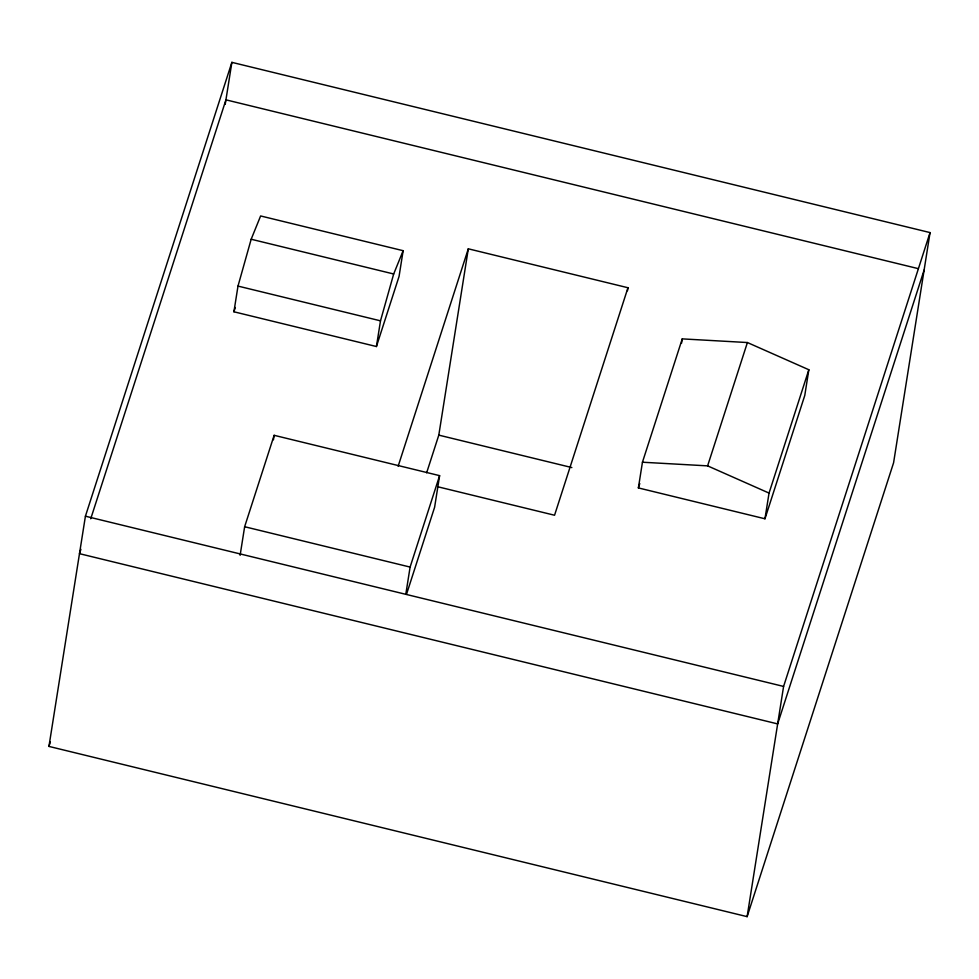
<?xml version="1.0" encoding="UTF-8"?>
<svg xmlns="http://www.w3.org/2000/svg" width="979" height="979" viewBox="0 0 979 979"><rect width="100%" height="100%" fill="white"/><g stroke="black" fill="none" stroke-linecap="round" stroke-linejoin="round"><path stroke-width="1.47" d="M48.95 746.414L85.418 516.202L231.876 62.35L930.05 232.586L893.582 462.798L747.124 916.65L48.95 746.414L50.357 742.058M225.219 104.349L231.876 62.35M233.92 311.787L237.995 286.088L251.175 239.243L260.622 215.955L403.14 250.697L399.065 276.396L376.425 346.529L233.92 311.787L235.303 307.492M240.112 555.313L244.64 526.726L274.144 435.312L439.608 475.647L434.615 507.244L406.505 594.314M273.435 439.816L274.144 435.312M376.425 346.529L380.501 320.831L393.68 273.985L403.14 250.697M405.82 594.155L410.103 567.074L439.608 475.647M426.648 472.784L438.8 435.129L468.305 248.813L627.967 287.74L627.49 290.739M638.381 487.921L642.444 462.223L682.253 338.881L747.405 342.54L808.838 369.744L804.775 395.443L764.966 518.784L638.381 487.921L639.776 483.565M681.568 343.164L682.253 338.881M764.966 518.784L769.041 493.086L808.838 369.744M747.124 916.65L783.592 686.426L930.05 232.586M80.89 549.317L79.483 553.673L777.656 723.909L924.115 270.057M90.741 518.76L225.941 99.834L918.167 268.613M398.135 466.261L468.305 248.813M627.967 287.74L554.555 515.235L437.76 486.759M642.444 462.223L707.609 465.869L747.405 342.54M251.175 239.243L393.68 273.985M237.995 286.088L380.501 320.831M438.8 435.129L571.846 467.57M244.64 526.726L410.103 567.074M85.418 516.202L783.592 686.426M707.609 465.869L769.041 493.086"/></g></svg>
